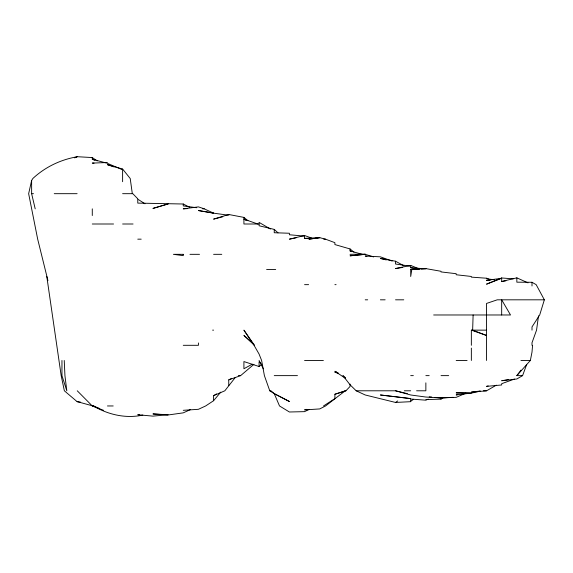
<?xml version="1.0" encoding="UTF-8"?>
<svg xmlns="http://www.w3.org/2000/svg" width="573" height="573" viewBox="0 0 573 573"><rect width="100%" height="100%" fill="white"/><g stroke="black" fill="none" stroke-linecap="round" stroke-linejoin="round"><path stroke-width="0.86" d="M473.119 314.978L472.646 330.141L486.513 335.463L471.35 330.141L471.35 345.304M532.582 345.304L532.002 352.094L530.362 360.467L516.839 375.63L522.583 375.63L526.694 364.457M538.52 315.823L536.55 330.141L532.002 342.761L532.002 345.304M74.726 157.804L77.119 156.766C60.602 159.659 45.117 167.037 32.833 178.518L31.63 180.466L28.65 193.681L37.682 239.163L47.931 280.584M513.272 278.858L501.676 277.977L501.676 281.493L516.839 277.841L516.839 282.174L532.002 282.281L536.17 284.652L544.35 299.815L539.694 314.978L532.002 326.918L532.002 330.141M516.839 375.63L520.957 370.115M235.181 377.621L224.838 390.793L213.586 395.664L213.586 400.72L205.657 405.956L198.423 409.301L183.26 410.318M213.586 400.72L220.741 392.118M323.509 405.956L334.89 398.636L334.89 394.267L345.906 390.793L350.053 386.481L350.053 384.082M228.749 385.6L228.749 379.878L240.624 375.63L253.946 364.313M252.249 364.192L243.912 368.747L243.912 361.556L259.075 366.519L261.746 364.321M425.861 399.603L441.024 399.13L443.115 397.461M345.906 390.793L345.268 390.793L325.571 405.956L319.727 408.929L304.564 409.896L306.226 409.33M345.526 377.8L342.941 375.63L350.053 384.77L356.177 390.793L365.216 394.976L395.535 402.447L397.705 400.935M410.698 401.265L413.591 399.302M213.586 395.664L216.587 393.895M522.583 375.63L516.839 378.982L501.676 380.73L508.416 379.605M474.852 391.688L471.35 392.133L486.513 390.829L496.368 385.149M228.749 379.878L231.671 378.338M309.219 409.373L304.564 411.643L289.401 411.994L279.509 405.956L274.238 393.622L289.401 401.508L274.238 393.665L269.761 390.793L264.397 375.63L261.617 360.467L259.075 354.064L254.04 345.304L243.912 330.141L253.925 344.581M190.444 409.588L183.26 412.854L168.097 414.981L152.934 413.935L162.746 414.458M428.26 399.116L425.861 400.183L410.698 399.044L410.698 401.68L395.535 402.447M74.726 157.754L77.119 156.701L92.282 157.561L97.217 160.941M465.763 393.207L456.187 397.354L441.024 397.827L452.62 397.368M501.676 277.977L486.513 284.165L501.676 278.285L486.513 280.369L490.08 280.455M435.129 397.383L441.024 397.941L442.621 397.383L441.024 397.941L425.861 397.039L410.698 394.983L395.535 390.793L356.177 390.793M514.447 379.068L501.676 383.695L501.676 384.97L486.513 386.367L488.203 385.894M334.89 394.267L345.268 390.793M247.894 220.698L243.912 217.396L228.749 214.495L213.586 219.13L222.847 216.759M457.877 394.503L456.187 394.969L471.35 393.042L456.187 392.877L471.35 393.128L480.246 391.151M311.562 238.046L304.564 235.517L289.401 239.163L296.141 237.809M418.089 268.472L410.698 265.414L395.535 268.536L402.275 267.519M142.827 415.06C125.895 418.827 108.147 414.68 93.378 405.956L99.63 408.563M501.676 281.493L505.887 280.834M476.607 391.466L480.11 391.015M139.454 414.565L137.771 414.752L152.934 416.127L168.097 414.745L164.53 414.558M365.137 254.326L350.053 255.816L365.216 254.326L373.639 256.926M187.715 208.586L183.26 208.844L198.423 206.874L204.282 208.844L213.586 213.163L227.904 215.133M488.912 279.237L486.513 278.22L471.35 277.131L471.35 276.458L456.187 274.754L456.187 273.701L441.024 271.924L441.024 271.287L425.861 268.615L410.698 269.489L410.698 276.501L411.829 269.489L410.698 269.489L419.622 269.102M441.024 397.941L453.515 397.354M304.564 235.517L304.564 238.339L319.727 237.673L325.478 239.163L334.89 242.68L334.89 244.571L350.053 248.947L353.992 252.177M421.406 269.024L425.861 268.615M107.445 162.524L92.282 163.09L94.065 163.119M31.63 180.466L31.63 193.681L33.47 193.681M54.249 193.681L77.119 193.681M122.608 193.681L132.807 193.681L137.771 198.795M202.713 208.844L204.282 208.844M92.282 224L113.554 224M122.608 224L133.051 224M259.075 224L243.912 224L243.912 217.396M137.771 239.163L141.194 239.163M323.709 239.163L325.478 239.163M189.964 254.326L199.511 254.326M213.586 254.326L221.772 254.326M350.053 254.326L365.216 254.118M266.603 269.489L275.699 269.489M304.564 284.652L308.618 284.652M334.89 284.652L336.086 284.652M365.216 299.815L367.694 299.815M380.372 299.815L385.149 299.815M395.535 299.815L403.764 299.815M544.35 299.815L497.257 299.815L486.513 303.454L486.513 360.467M433.654 314.978L510.514 314.978L501.676 299.815L501.676 314.978M212.612 330.141L213.586 330.141M471.35 330.141L486.513 330.141M183.26 345.304L198.423 345.304L198.423 342.948M304.564 360.467L323.387 360.467M456.187 360.467L467.088 360.467M520.936 360.467L530.362 360.467M238.325 375.63L240.624 375.63M274.238 375.63L297.466 375.63M410.698 375.63L413.341 375.63M425.861 375.63L429.191 375.63M441.024 375.63L448.695 375.63M269.761 390.793L270.972 390.793L274.238 393.622M404.323 390.793L410.698 390.793M416.592 390.793L425.861 390.793L425.861 382.857M483.411 390.793L486.513 390.793M107.445 405.956L113.196 405.956M189.541 207.233L183.26 204.009L137.771 203.107L137.771 199.182L144.99 203.78M410.698 265.414L410.698 267.756L425.861 268.823M304.564 238.339L308.775 238.683M303.719 236.04L289.401 234.765L289.401 233.247L274.238 232.738L274.238 229.401L259.075 225.762L259.075 222.374L270.456 229.042M429.234 396.824L431.763 397.06M394.697 396.659L380.372 394.976L410.698 398.615L395.535 396.752M494.098 279.753L486.513 278.764L486.513 278.22M46.793 276.515L61.175 375.63L64.362 390.793L77.119 401.673L80.485 402.11M196.74 207.734L183.26 205.908L183.26 204.009M409.86 266.116L395.535 264.017L395.535 261.224L380.372 258.437L386.274 259.934M410.698 267.756L414.809 268.479M366.899 256.346L365.216 256.016L380.372 256.84L392.168 261.073M92.282 406.006L95.648 406.723M95.648 406.68L77.119 401.623M395.535 390.793L407.331 393.622M92.282 157.561L92.282 159.187L106.599 163.119M338.185 373.123L334.89 372.206L338.306 373.188M350.053 248.947L350.053 250.91L362.308 254.326M132.313 193.681L130.221 178.518L122.608 169.035L107.445 164.68L114.185 166.958M257.75 224L243.912 219.122L246.082 220.455M336.487 371.87L334.89 371.29L345.139 378.116M103.455 410.275L92.282 405.956L77.255 390.793M107.445 163.355L121.813 169.472M516.839 277.841L528.012 282.861M92.282 159.187L94.588 160.325M350.053 250.91L351.507 251.669M395.535 261.224L403.879 265.772M261.052 363.526L259.075 361.792L259.075 366.519M253.818 344.144L243.912 335.406L254.426 345.304M274.238 229.401L277.998 232.846M259.075 360.467L263.351 368.804M31.63 193.681L35.204 208.844M64.233 360.467L64.935 375.63L66.812 390.793L61.956 375.63L61.956 360.467M532.002 282.281L532.002 285.956M471.35 348.105L471.35 360.467M441.024 397.49L441.024 399.13M228.749 214.495L228.749 215.247M122.608 169.035L122.608 181.698M92.282 208.844L92.282 215.541M168.097 203.924L152.934 208.429L168.097 203.938M319.727 237.673L308.976 239.163L319.727 237.659M183.26 254.326L173.411 254.326L183.26 255.644L183.26 254.326M213.586 213.135L198.423 210.542L213.586 213.163"/></g></svg>
